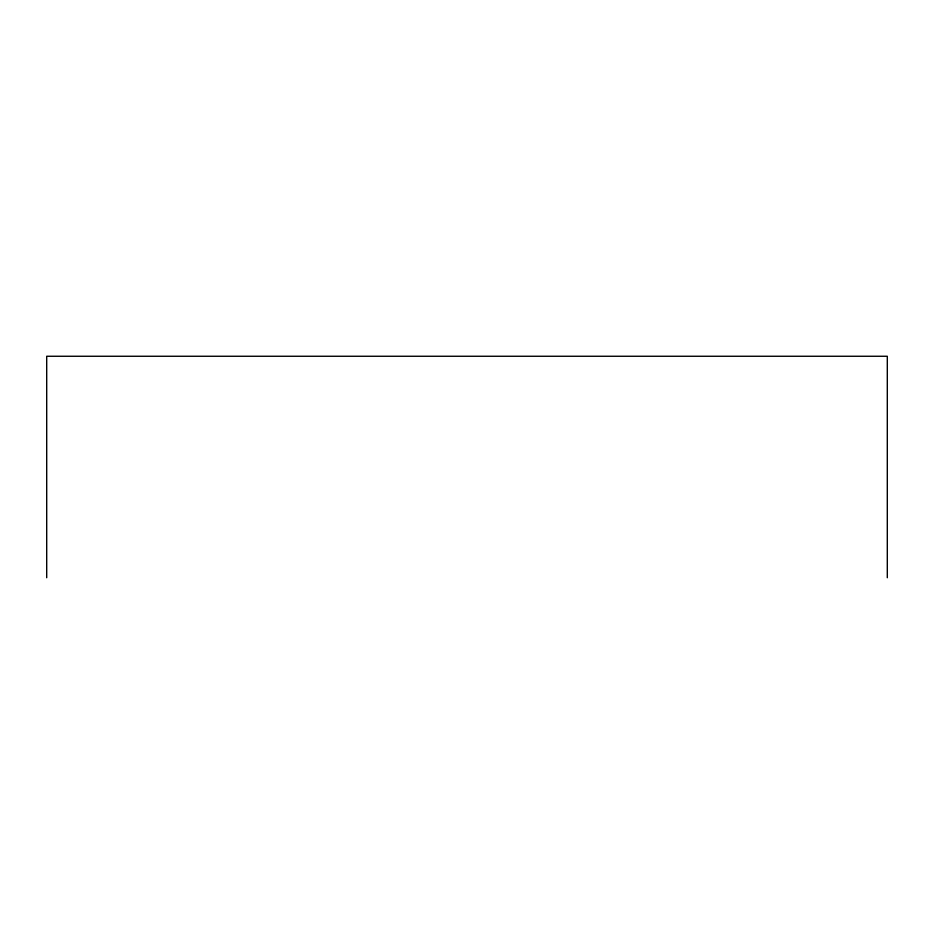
<?xml version="1.0" encoding="UTF-8"?>
<svg xmlns="http://www.w3.org/2000/svg" width="934" height="934" viewBox="0 0 934 934"><rect width="100%" height="100%" fill="white"/><g stroke="black" fill="none" stroke-linecap="round" stroke-linejoin="round"><path stroke-width="1.4" d="M887.3 577.737L887.3 356.263L46.7 356.263L46.7 577.737"/></g></svg>
